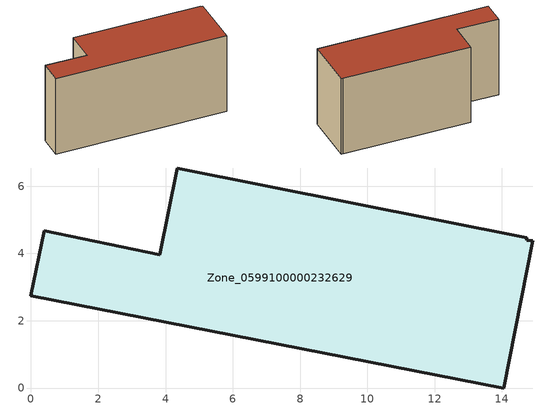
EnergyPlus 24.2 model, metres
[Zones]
Zone_0599100000232629
 floor ground (C_G): 14.05,0 0,2.74 0.4,4.67 3.83,3.96 4.34,6.54 14.74,4.47 14.73,4.4 14.91,4.37 z0
 wall outside (C_F): 3.83,3.96 0.4,4.67 0,2.74 14.05,0 14.91,4.37 14.73,4.4 14.74,4.47 4.34,6.54 3.83,3.96 z0:6.94
 roof outside (C_R): 14.74,4.47 4.34,6.54 3.83,3.96 0.4,4.67 0,2.74 14.05,0 14.91,4.37 14.73,4.4 z6.94
[BUILDING]
Pand.0599100000232629: North Axis=0; Terrain=City; Loads Convergence Tolerance Value=0.04; Temperature Convergence Tolerance Value=0.4; Solar Distribution=FullExterior; Maximum Number of Warmup Days=25; Minimum Number of Warmup Days=1
[Site:Location]
Rotterdam.The.Hague.AP_ZH_NLD Design_Conditions: Latitude=51.96; Longitude=4.45; Time Zone=1; Elevation=-4.5
[SITE:GROUNDTEMPERATURE:BUILDINGSURFACE]
18, 18, 18, 18, 18, 18, 18, 18, 18, 18, 18, 18
[MATERIAL] Thermal Absorptance=0.9; Solar Absorptance=0.7; Visible Absorptance=0.7
Name | Roughness | Thickness | Conductivity | Density | Specific Heat
G.TC.1946 | MediumSmooth | 0.15 | 1 | 540 | 1210
F.TC.1946 | Rough | 0.3 | 0.857143 | 1920 | 840
R.TC.1946 | MediumRough | 0.2 | 0.909091 | 1500 | 1000
[CONSTRUCTION]
C_G: G.TC.1946
C_F: F.TC.1946
C_R: R.TC.1946
[ZONE]
Zone_0599100000232629: Type=1; Multiplier=1; Ceiling Height=Autocalculate; Volume=Autocalculate; Floor Area=autocalculate; Part of Total Floor Area=Yes
[ZONEINFILTRATION:DESIGNFLOWRATE]
Infil_Zone_0599100000232629: Zone or ZoneList or Space or SpaceList=Zone_0599100000232629; Schedule=AlwaysOn; Design Flow Rate Calculation Method=Flow/Area; Flow Rate per Floor Area=0.003; Constant Term Coefficient=1; Temperature Term Coefficient=0; Velocity Term Coefficient=0; Velocity Squared Term Coefficient=0
[HVACTEMPLATE:ZONE:IDEALLOADSAIRSYSTEM]
Zone_0599100000232629: Maximum Heating Supply Air Temperature=50; Minimum Cooling Supply Air Temperature=13; Maximum Heating Supply Air Humidity Ratio=0.0156; Minimum Cooling Supply Air Humidity Ratio=0.0077; Heating Limit=NoLimit; Cooling Limit=NoLimit; Dehumidification Control Type=ConstantSensibleHeatRatio; Cooling Sensible Heat Ratio=0.7; Dehumidification Setpoint=60; Humidification Control Type=None; Humidification Setpoint=30; Outdoor Air Method=None; Outdoor Air Flow Rate per Person=0.00944; Outdoor Air Flow Rate per Zone Floor Area=0; Outdoor Air Flow Rate per Zone=0; Demand Controlled Ventilation Type=None; Outdoor Air Economizer Type=NoEconomizer; Heat Recovery Type=None; Sensible Heat Recovery Effectiveness=0.7; Latent Heat Recovery Effectiveness=0.65
[ZONECONTROL:THERMOSTAT]
ThermostatControl_Zone_0599100000232629: Zone or ZoneList=Zone_0599100000232629; Control Type Schedule=DualSetpointControlType; Control 1=Thermostat_Zone_0599100000232629; Temperature Difference Between Cutout And Setpoint=0
[THERMOSTATSETPOINT:DUALSETPOINT]
Thermostat_Zone_0599100000232629: Heating Setpoint Temperature Schedule=HeatingSetpoint_Zone_0599100000232629; Cooling Setpoint Temperature Schedule=CoolingSetpoint_Zone_0599100000232629
[SCHEDULE:COMPACT]
HeatingSetpoint_Zone_0599100000232629: Through: 12/31, For: AllDays, Until: 24:00, 21
CoolingSetpoint_Zone_0599100000232629: Through: 12/31, For: AllDays, Until: 24:00, 24
DualSetpointControlType: Through: 12/31, For: AllDays, Until: 24:00, 4
AlwaysOn: Through: 12/31, For: AllDays, Until: 24:00, 1
